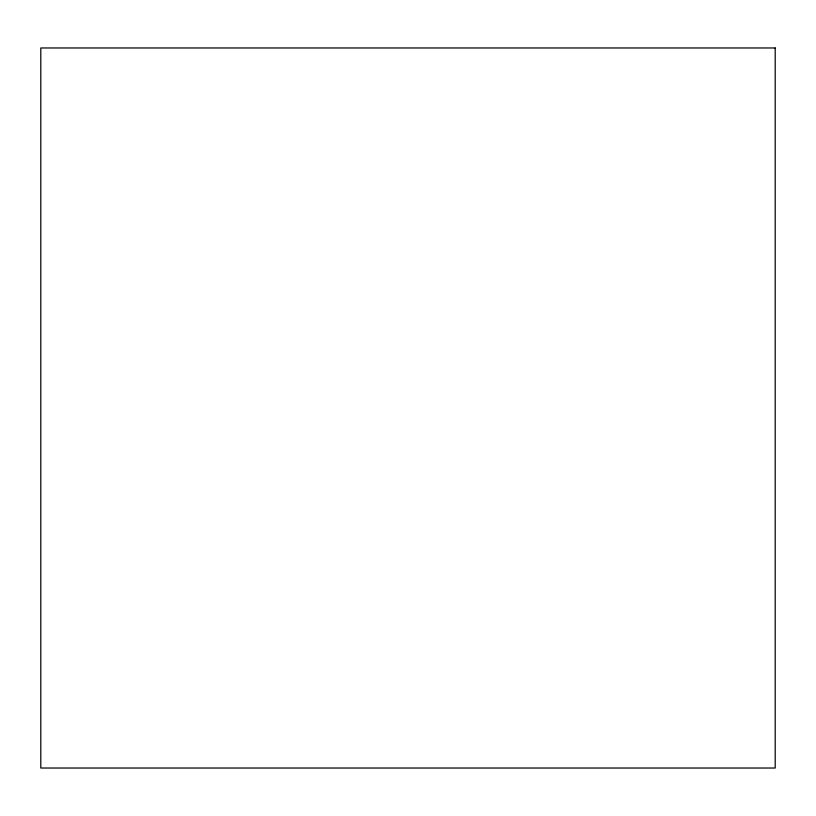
<?xml version="1.0" encoding="UTF-8"?>
<svg xmlns="http://www.w3.org/2000/svg" width="816" height="816" viewBox="0 0 816 816"><rect width="100%" height="100%" fill="white"/><g stroke="black" fill="none" stroke-linecap="round" stroke-linejoin="round"><path stroke-width="1.22" d="M775.2 47.971L40.8 47.971L40.8 768.029L775.2 768.029L775.2 47.971"/></g></svg>
